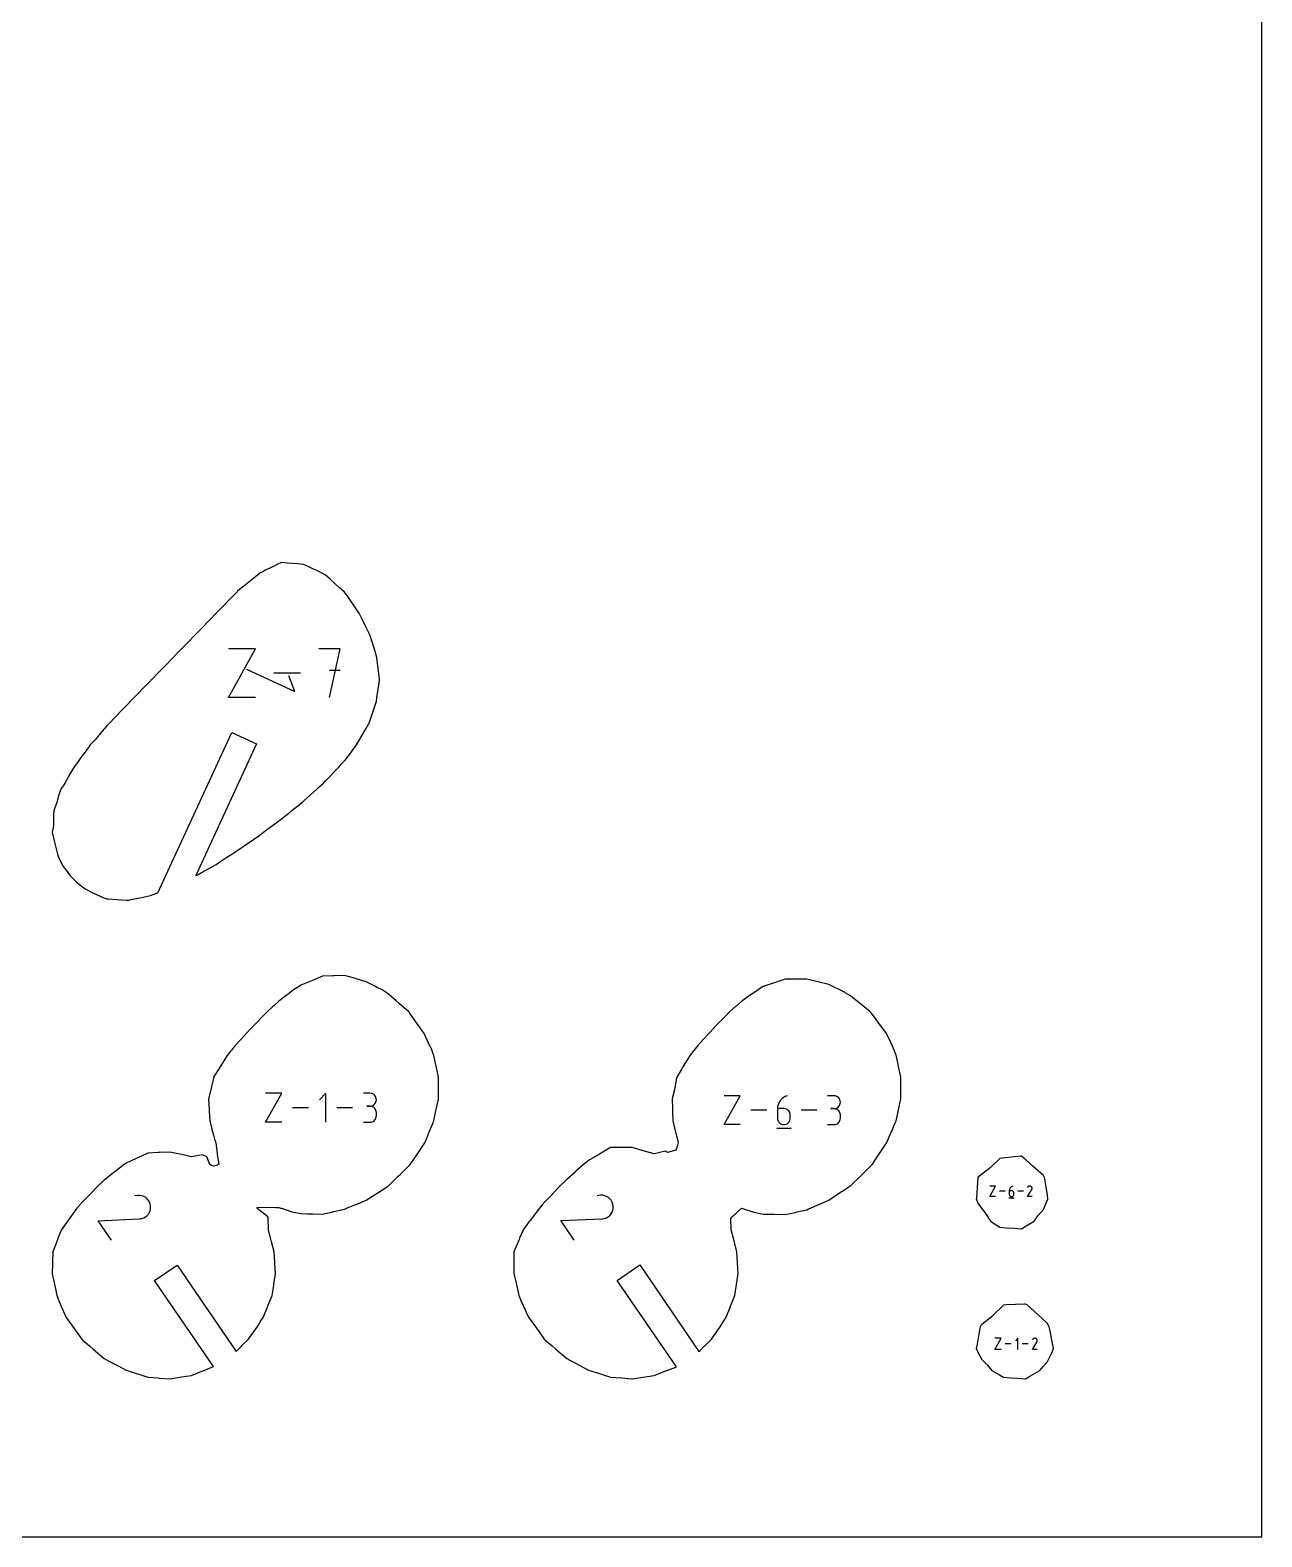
# Model space of a CAD drawing. Extents: x 0 to 560, y 0 to 480.
# Drawn here: x 508.1 to 560, y 0 to 63.5 of the extents above; entities that cross this region are included whole.
import ezdxf

# ---------------------------------------------------------------- set-up
doc = ezdxf.new("R2010")
doc.units = 0

msp = doc.modelspace()

# ---------------------------------------------------------------- linework, layer by layer
at = {"layer": 'annotation', "color": 1}
for p, q in [((516.430529, 35.38988), (517.569039, 37.440329)), ((517.569039, 37.440329), (516.430529, 37.440329)), ((521.139773, 37.440329), (520.227963, 37.440329)), ((520.683932, 35.38988), (521.139773, 37.440329)), ((517.184481, 36.580338), (519.219377, 35.643961)), ((519.459301, 36.415105), (518.33815, 36.415105)), ((519.219377, 35.643961), (518.975034, 36.304571)), ((521.139773, 36.527233), (520.683932, 36.527233)), ((517.569039, 35.38988), (516.430529, 35.38988)), ((517.989374, 17.481632), (518.66932, 18.706211)), ((518.66932, 18.706211), (517.989374, 18.706211)), ((520.52961, 18.706211), (520.257371, 18.433894)), ((520.52961, 17.481632), (520.52961, 18.706211)), ((522.389516, 18.70479), (522.117584, 18.70479)), ((522.438424, 18.7004), (522.389516, 18.70479)), ((522.484444, 18.687749), (522.438424, 18.7004)), ((522.526812, 18.667615), (522.484444, 18.687749)), ((522.564762, 18.640777), (522.526812, 18.667615)), ((522.597528, 18.608011), (522.564762, 18.640777)), ((522.624345, 18.570097), (522.597528, 18.608011)), ((522.644448, 18.527812), (522.624345, 18.570097)), ((522.657071, 18.481934), (522.644448, 18.527812)), ((522.661448, 18.433242), (522.657071, 18.481934)), ((522.657071, 18.384321), (522.661448, 18.433242)), ((522.661448, 18.433242), (522.661448, 18.433242)), ((537.327236, 17.384228), (538.001057, 18.597776)), ((538.001057, 18.597776), (537.327236, 18.597776)), ((539.711823, 18.425573), (539.664422, 18.36227)), ((539.767765, 18.481752), (539.711823, 18.425573)), ((539.83152, 18.529831), (539.767765, 18.481752)), ((539.902361, 18.568831), (539.83152, 18.529831)), ((539.979561, 18.597776), (539.902361, 18.568831)), ((539.979561, 18.597776), (539.979561, 18.597776)), ((541.956924, 18.596368), (541.687441, 18.596368)), ((542.005391, 18.592018), (541.956924, 18.596368)), ((542.050997, 18.579481), (542.005391, 18.592018)), ((542.092983, 18.559529), (542.050997, 18.579481)), ((542.130591, 18.532932), (542.092983, 18.559529)), ((542.163062, 18.500461), (542.130591, 18.532932)), ((542.189637, 18.462888), (542.163062, 18.500461)), ((542.209559, 18.420984), (542.189637, 18.462888)), ((519.798231, 18.093922), (519.128652, 18.093922)), ((521.658482, 18.093922), (520.988904, 18.093922)), ((522.389516, 18.160925), (522.253358, 18.160925)), ((522.253358, 18.160925), (522.389516, 18.160925)), ((522.389516, 18.160925), (522.438424, 18.165316)), ((522.438424, 18.156536), (522.389516, 18.160925)), ((522.389516, 18.160925), (522.389516, 18.160925)), ((522.438424, 18.165316), (522.484444, 18.177975)), ((522.484444, 18.143885), (522.438424, 18.156536)), ((522.484444, 18.177975), (522.526812, 18.198129)), ((522.526812, 18.123751), (522.484444, 18.143885)), ((522.526812, 18.198129), (522.564762, 18.225006)), ((522.564762, 18.096912), (522.526812, 18.123751)), ((522.564762, 18.225006), (522.597528, 18.257836)), ((522.597528, 18.064147), (522.564762, 18.096912)), ((522.597528, 18.257836), (522.624345, 18.295846)), ((522.624345, 18.026232), (522.597528, 18.064147)), ((522.624345, 18.295846), (522.644448, 18.338265)), ((522.644448, 17.983947), (522.624345, 18.026232)), ((522.644448, 18.338265), (522.657071, 18.384321)), ((522.657071, 17.938069), (522.644448, 17.983947)), ((522.661448, 17.889377), (522.657071, 17.938069)), ((522.661448, 17.753219), (522.661448, 17.889377)), ((522.661448, 17.889377), (522.661448, 17.889377)), ((539.1198, 17.991002), (538.456252, 17.991002)), ((539.580733, 18.139391), (539.574766, 18.057365)), ((539.574766, 18.057365), (539.574766, 17.654015)), ((539.844249, 18.057365), (539.574766, 18.057365)), ((539.59815, 18.218202), (539.580733, 18.139391)), ((539.626288, 18.292821), (539.59815, 18.218202)), ((539.664422, 18.36227), (539.626288, 18.292821)), ((539.892716, 18.053039), (539.844249, 18.057365)), ((539.938322, 18.040565), (539.892716, 18.053039)), ((539.980308, 18.020694), (539.938322, 18.040565)), ((540.017916, 17.994178), (539.980308, 18.020694)), ((540.050387, 17.96177), (540.017916, 17.994178)), ((540.076963, 17.924223), (540.050387, 17.96177)), ((540.096884, 17.882287), (540.076963, 17.924223)), ((540.109394, 17.836716), (540.096884, 17.882287)), ((540.113732, 17.788262), (540.109394, 17.836716)), ((541.232474, 17.991002), (540.568927, 17.991002)), ((541.956924, 18.057403), (541.821992, 18.057403)), ((541.821992, 18.057403), (541.956924, 18.057403)), ((541.956924, 18.057403), (542.005391, 18.061754)), ((542.005391, 18.053052), (541.956924, 18.057403)), ((541.956924, 18.057403), (541.956924, 18.057403)), ((542.005391, 18.061754), (542.050997, 18.074298)), ((542.050997, 18.040515), (542.005391, 18.053052)), ((542.050997, 18.074298), (542.092983, 18.094271)), ((542.092983, 18.020563), (542.050997, 18.040515)), ((542.092983, 18.094271), (542.130591, 18.120906)), ((542.130591, 17.993966), (542.092983, 18.020563)), ((542.130591, 18.120906), (542.163062, 18.15344)), ((542.163062, 17.961495), (542.130591, 17.993966)), ((542.163062, 18.15344), (542.189637, 18.191108)), ((542.189637, 17.923922), (542.163062, 17.961495)), ((542.189637, 18.191108), (542.209559, 18.233145)), ((542.209559, 17.882018), (542.189637, 17.923922)), ((542.222068, 18.37552), (542.209559, 18.420984)), ((542.209559, 18.233145), (542.222068, 18.278786)), ((542.222068, 17.836554), (542.209559, 17.882018)), ((542.226407, 18.327266), (542.222068, 18.37552)), ((542.222068, 18.278786), (542.226407, 18.327266)), ((542.226407, 17.7883), (542.222068, 17.836554)), ((542.226407, 18.327266), (542.226407, 18.327266)), ((518.66932, 17.481632), (517.989374, 17.481632)), ((522.117584, 17.481671), (522.389516, 17.481671)), ((522.389516, 17.481671), (522.438424, 17.486058)), ((522.389516, 17.481671), (522.389516, 17.481671)), ((522.438424, 17.486058), (522.484444, 17.498703)), ((522.484444, 17.498703), (522.526812, 17.518828)), ((522.526812, 17.518828), (522.564762, 17.545659)), ((522.564762, 17.545659), (522.597528, 17.578418)), ((522.597528, 17.578418), (522.624345, 17.61633)), ((522.624345, 17.61633), (522.644448, 17.658618)), ((522.644448, 17.658618), (522.657071, 17.704507)), ((522.657071, 17.704507), (522.661448, 17.753219)), ((538.001057, 17.384228), (537.327236, 17.384228)), ((539.541014, 17.232534), (540.147788, 17.232534)), ((539.574766, 17.654015), (539.574766, 17.654015)), ((539.574766, 17.654015), (539.579117, 17.605538)), ((539.579117, 17.605538), (539.591658, 17.559904)), ((539.591658, 17.559904), (539.61162, 17.517877)), ((539.61162, 17.517877), (539.638236, 17.480221)), ((539.638236, 17.480221), (539.670739, 17.4477)), ((539.670739, 17.4477), (539.708359, 17.421076)), ((539.708359, 17.421076), (539.750329, 17.401114)), ((539.750329, 17.401114), (539.795882, 17.388577)), ((539.795882, 17.388577), (539.844249, 17.384228)), ((539.844249, 17.384228), (539.892716, 17.388577)), ((539.844249, 17.384228), (539.844249, 17.384228)), ((539.892716, 17.388577), (539.938322, 17.401114)), ((539.938322, 17.401114), (539.980308, 17.421076)), ((539.980308, 17.421076), (540.017916, 17.4477)), ((540.017916, 17.4477), (540.050387, 17.480221)), ((540.050387, 17.480221), (540.076963, 17.517877)), ((540.076963, 17.517877), (540.096884, 17.559904)), ((540.096884, 17.559904), (540.109394, 17.605538)), ((540.109394, 17.605538), (540.113732, 17.654015)), ((540.113732, 17.654015), (540.113732, 17.788262)), ((540.113732, 17.788262), (540.113732, 17.788262)), ((541.687441, 17.384266), (541.956924, 17.384266)), ((541.956924, 17.384266), (542.005391, 17.388614)), ((541.956924, 17.384266), (541.956924, 17.384266)), ((542.005391, 17.388614), (542.050997, 17.401145)), ((542.050997, 17.401145), (542.092983, 17.421089)), ((542.092983, 17.421089), (542.130591, 17.447678)), ((542.130591, 17.447678), (542.163062, 17.480142)), ((542.163062, 17.480142), (542.189637, 17.517712)), ((542.189637, 17.517712), (542.209559, 17.55962)), ((542.209559, 17.55962), (542.222068, 17.605095)), ((542.222068, 17.605095), (542.226407, 17.653368)), ((542.226407, 17.653368), (542.226407, 17.7883)), ((542.226407, 17.7883), (542.226407, 17.7883)), ((548.529971, 14.348899), (548.774809, 14.78985)), ((548.774809, 14.78985), (548.529971, 14.78985)), ((549.348795, 14.623293), (549.346627, 14.593488)), ((549.355124, 14.651929), (549.348795, 14.623293)), ((549.365348, 14.679043), (549.355124, 14.651929)), ((549.379204, 14.704278), (549.365348, 14.679043)), ((549.396428, 14.727279), (549.379204, 14.704278)), ((549.416755, 14.747692), (549.396428, 14.727279)), ((549.439921, 14.765162), (549.416755, 14.747692)), ((549.465661, 14.779333), (549.439921, 14.765162)), ((549.493712, 14.78985), (549.465661, 14.779333)), ((549.493712, 14.78985), (549.493712, 14.78985)), ((550.114316, 14.348895), (550.295276, 14.640218)), ((550.127451, 14.740818), (550.114592, 14.716152)), ((550.137655, 14.755288), (550.127451, 14.740818)), ((550.149898, 14.767367), (550.137655, 14.755288)), ((550.163807, 14.776959), (550.149898, 14.767367)), ((550.17901, 14.783966), (550.163807, 14.776959)), ((550.195135, 14.788292), (550.17901, 14.783966)), ((550.211808, 14.78984), (550.195135, 14.788292)), ((550.228659, 14.788513), (550.211808, 14.78984)), ((550.245314, 14.784216), (550.228659, 14.788513)), ((550.261401, 14.77685), (550.245314, 14.784216)), ((550.275789, 14.766633), (550.261401, 14.77685)), ((550.261401, 14.77685), (550.261401, 14.77685)), ((550.287819, 14.754373), (550.275789, 14.766633)), ((550.297384, 14.740445), (550.287819, 14.754373)), ((550.295276, 14.640218), (550.295492, 14.640485)), ((550.295276, 14.640218), (550.295276, 14.640218)), ((550.295492, 14.640485), (550.295699, 14.640755)), ((550.295699, 14.640755), (550.295899, 14.64103)), ((550.295899, 14.64103), (550.296093, 14.641311)), ((550.296093, 14.641311), (550.296282, 14.641602)), ((550.296282, 14.641602), (550.296468, 14.641903)), ((550.296468, 14.641903), (550.296651, 14.642219)), ((550.296651, 14.642219), (550.296834, 14.64255)), ((550.296834, 14.64255), (550.297018, 14.6429)), ((550.297018, 14.6429), (550.30449, 14.658942)), ((550.297018, 14.6429), (550.297018, 14.6429)), ((550.304377, 14.725225), (550.297384, 14.740445)), ((550.308691, 14.709089), (550.304377, 14.725225)), ((550.30449, 14.658942), (550.308855, 14.675572)), ((550.310219, 14.692413), (550.308691, 14.709089)), ((550.308855, 14.675572), (550.310219, 14.692413)), ((512.60534, 14.399639), (512.465044, 14.382769)), ((512.695277, 14.398379), (512.60534, 14.399639)), ((512.78104, 14.381714), (512.695277, 14.398379)), ((512.861156, 14.350927), (512.78104, 14.381714)), ((512.93415, 14.3073), (512.861156, 14.350927)), ((512.99855, 14.252118), (512.93415, 14.3073)), ((513.05288, 14.186664), (512.99855, 14.252118)), ((513.095668, 14.11222), (513.05288, 14.186664)), ((513.12544, 14.030071), (513.095668, 14.11222)), ((513.140721, 13.941499), (513.12544, 14.030071)), ((532.113252, 14.402958), (531.972956, 14.386088)), ((532.203189, 14.401699), (532.113252, 14.402958)), ((532.288952, 14.385034), (532.203189, 14.401699)), ((532.369068, 14.354246), (532.288952, 14.385034)), ((532.442062, 14.31062), (532.369068, 14.354246)), ((532.506462, 14.255438), (532.442062, 14.31062)), ((532.560792, 14.189983), (532.506462, 14.255438)), ((532.60358, 14.115539), (532.560792, 14.189983)), ((532.633351, 14.03339), (532.60358, 14.115539)), ((532.648632, 13.944818), (532.633351, 14.03339)), ((548.774809, 14.348899), (548.529971, 14.348899)), ((549.181312, 14.569375), (548.940207, 14.569375)), ((549.334363, 14.29378), (549.554839, 14.29378)), ((549.346627, 14.593488), (549.346627, 14.446928)), ((549.444546, 14.593488), (549.346627, 14.593488)), ((549.346627, 14.446928), (549.346627, 14.446928)), ((549.346627, 14.446928), (549.348208, 14.429313)), ((549.348208, 14.429313), (549.352765, 14.412732)), ((549.352765, 14.412732), (549.360018, 14.397461)), ((549.360018, 14.397461), (549.369689, 14.383779)), ((549.369689, 14.383779), (549.381499, 14.371962)), ((549.381499, 14.371962), (549.395169, 14.362288)), ((549.395169, 14.362288), (549.410419, 14.355035)), ((549.410419, 14.355035), (549.426971, 14.350479)), ((549.426971, 14.350479), (549.444546, 14.348899)), ((549.462157, 14.591916), (549.444546, 14.593488)), ((549.444546, 14.348899), (549.462157, 14.350479)), ((549.444546, 14.348899), (549.444546, 14.348899)), ((549.478728, 14.587384), (549.462157, 14.591916)), ((549.462157, 14.350479), (549.478728, 14.355035)), ((549.493984, 14.580163), (549.478728, 14.587384)), ((549.478728, 14.355035), (549.493984, 14.362288)), ((549.507649, 14.570529), (549.493984, 14.580163)), ((549.493984, 14.362288), (549.507649, 14.371962)), ((549.519447, 14.558753), (549.507649, 14.570529)), ((549.507649, 14.371962), (549.519447, 14.383779)), ((549.529104, 14.54511), (549.519447, 14.558753)), ((549.519447, 14.383779), (549.529104, 14.397461)), ((549.536343, 14.529872), (549.529104, 14.54511)), ((549.529104, 14.397461), (549.536343, 14.412732)), ((549.540888, 14.513314), (549.536343, 14.529872)), ((549.536343, 14.412732), (549.540888, 14.429313)), ((549.542464, 14.495708), (549.540888, 14.513314)), ((549.540888, 14.429313), (549.542464, 14.446928)), ((549.542464, 14.446928), (549.542464, 14.495708)), ((549.542464, 14.495708), (549.542464, 14.495708)), ((549.948967, 14.569375), (549.707863, 14.569375)), ((550.310153, 14.348895), (550.114316, 14.348895)), ((510.9247, 13.330182), (512.665148, 13.407465)), ((512.665148, 13.407465), (512.665148, 13.407465)), ((512.665148, 13.407465), (512.66689, 13.407326)), ((512.66689, 13.407326), (512.668617, 13.407231)), ((512.668617, 13.407231), (512.670342, 13.40718)), ((512.670342, 13.40718), (512.672077, 13.407175)), ((512.672077, 13.407175), (512.673837, 13.407216)), ((512.673837, 13.407216), (512.675635, 13.407304)), ((512.675635, 13.407304), (512.677484, 13.40744)), ((512.677484, 13.40744), (512.679398, 13.407624)), ((512.679398, 13.407624), (512.681391, 13.407858)), ((512.681391, 13.407858), (512.77008, 13.422566)), ((512.681391, 13.407858), (512.681391, 13.407858)), ((512.77008, 13.422566), (512.852315, 13.451982)), ((512.852315, 13.451982), (512.926829, 13.49458)), ((512.926829, 13.49458), (512.992351, 13.548833)), ((512.992351, 13.548833), (513.047616, 13.613215)), ((513.047616, 13.613215), (513.091353, 13.6862)), ((513.091353, 13.6862), (513.122295, 13.766259)), ((513.122295, 13.766259), (513.139174, 13.851868)), ((513.139174, 13.851868), (513.140721, 13.941499)), ((513.140721, 13.941499), (513.140721, 13.941499)), ((530.432611, 13.333501), (532.173059, 13.410784)), ((532.173059, 13.410784), (532.173059, 13.410784)), ((532.173059, 13.410784), (532.174802, 13.410645)), ((532.174802, 13.410645), (532.176529, 13.41055)), ((532.176529, 13.41055), (532.178254, 13.4105)), ((532.178254, 13.4105), (532.179989, 13.410495)), ((532.179989, 13.410495), (532.181749, 13.410536)), ((532.181749, 13.410536), (532.183547, 13.410624)), ((532.183547, 13.410624), (532.185396, 13.410759)), ((532.185396, 13.410759), (532.18731, 13.410944)), ((532.18731, 13.410944), (532.189302, 13.411177)), ((532.189302, 13.411177), (532.277992, 13.425885)), ((532.189302, 13.411177), (532.189302, 13.411177)), ((532.277992, 13.425885), (532.360227, 13.455301)), ((532.360227, 13.455301), (532.43474, 13.4979)), ((532.43474, 13.4979), (532.500263, 13.552153)), ((532.500263, 13.552153), (532.555527, 13.616535)), ((532.555527, 13.616535), (532.599265, 13.689519)), ((532.599265, 13.689519), (532.630207, 13.769579)), ((532.630207, 13.769579), (532.647086, 13.855187)), ((532.647086, 13.855187), (532.648632, 13.944818)), ((532.648632, 13.944818), (532.648632, 13.944818)), ((511.486602, 12.509227), (510.9247, 13.330182)), ((530.994514, 12.512546), (530.432611, 13.333501)), ((548.740175, 7.905158), (549.000674, 8.374315)), ((549.000674, 8.374315), (548.740175, 8.374315)), ((549.713382, 8.374315), (549.609083, 8.269986)), ((549.713382, 7.905158), (549.713382, 8.374315)), ((550.335772, 8.322147), (550.322091, 8.295902)), ((550.346629, 8.337542), (550.335772, 8.322147)), ((550.359655, 8.350393), (550.346629, 8.337542)), ((550.374454, 8.360598), (550.359655, 8.350393)), ((550.390629, 8.368054), (550.374454, 8.360598)), ((550.407785, 8.372656), (550.390629, 8.368054)), ((550.425525, 8.374303), (550.407785, 8.372656)), ((550.443454, 8.372892), (550.425525, 8.374303)), ((550.461174, 8.36832), (550.443454, 8.372892)), ((550.47829, 8.360483), (550.461174, 8.36832)), ((550.493599, 8.349612), (550.47829, 8.360483)), ((550.47829, 8.360483), (550.47829, 8.360483)), ((550.506398, 8.336568), (550.493599, 8.349612)), ((550.516575, 8.321749), (550.506398, 8.336568)), ((550.524016, 8.305555), (550.516575, 8.321749)), ((550.528606, 8.288387), (550.524016, 8.305555)), ((550.530231, 8.270645), (550.528606, 8.288387)), ((550.528779, 8.252727), (550.530231, 8.270645)), ((549.000674, 7.905158), (548.740175, 7.905158)), ((549.433178, 8.139737), (549.176652, 8.139737)), ((550.145872, 8.139737), (549.889345, 8.139737)), ((550.321797, 7.905155), (550.514332, 8.215111)), ((550.53016, 7.905155), (550.321797, 7.905155)), ((550.514332, 8.215111), (550.514562, 8.215396)), ((550.514332, 8.215111), (550.514332, 8.215111)), ((550.514562, 8.215396), (550.514783, 8.215683)), ((550.514783, 8.215683), (550.514995, 8.215975)), ((550.514995, 8.215975), (550.515201, 8.216274)), ((550.515201, 8.216274), (550.515403, 8.216583)), ((550.515403, 8.216583), (550.5156, 8.216904)), ((550.5156, 8.216904), (550.515795, 8.21724)), ((550.515795, 8.21724), (550.51599, 8.217593)), ((550.51599, 8.217593), (550.516185, 8.217965)), ((550.516185, 8.217965), (550.524135, 8.235033)), ((550.516185, 8.217965), (550.516185, 8.217965)), ((550.524135, 8.235033), (550.528779, 8.252727))]:
    msp.add_line(p, q, dxfattribs=at)
at = {"layer": 'boundary', "color": 5}
for p, q in [((517.810262, 40.667948), (517.743201, 40.63241)), ((517.910512, 40.723592), (517.810262, 40.667948)), ((517.977573, 40.75913), (517.910512, 40.723592)), ((518.162709, 40.846191), (517.977573, 40.75913)), ((518.478773, 40.99958), (518.162709, 40.846191)), ((518.663911, 41.086641), (518.478773, 40.99958)), ((518.916109, 41.06221), (518.663911, 41.086641)), ((519.332422, 41.028448), (518.916109, 41.06221)), ((519.584619, 41.004017), (519.332422, 41.028448)), ((519.722329, 40.941387), (519.584619, 41.004017)), ((519.983848, 40.82176), (519.722329, 40.941387)), ((520.121556, 40.75913), (519.983848, 40.82176)), ((520.236047, 40.701178), (520.121556, 40.75913)), ((520.390842, 40.621864), (520.236047, 40.701178)), ((517.074687, 40.089573), (516.822487, 39.885985)), ((517.491002, 40.428821), (517.074687, 40.089573)), ((517.743201, 40.63241), (517.491002, 40.428821)), ((520.505332, 40.563913), (520.390842, 40.621864)), ((520.72288, 40.369666), (520.505332, 40.563913)), ((521.096028, 40.032666), (520.72288, 40.369666)), ((521.313577, 39.838419), (521.096028, 40.032666)), ((516.532654, 39.593427), (516.139674, 39.189007)), ((516.770553, 39.838419), (516.532654, 39.593427)), ((516.784853, 39.851492), (516.770553, 39.838419)), ((516.808187, 39.872912), (516.784853, 39.851492)), ((516.822487, 39.885985), (516.808187, 39.872912)), ((521.348228, 39.793215), (521.313577, 39.838419)), ((521.391394, 39.734902), (521.348228, 39.793215)), ((521.426043, 39.689697), (521.391394, 39.734902)), ((521.566738, 39.482703), (521.426043, 39.689697)), ((521.804188, 39.124703), (521.566738, 39.482703)), ((515.876219, 38.917708), (515.631129, 38.66551)), ((515.883218, 38.924915), (515.876219, 38.917708)), ((515.894776, 38.936808), (515.883218, 38.924915)), ((515.901777, 38.944015), (515.894776, 38.936808)), ((516.139674, 39.189007), (515.901777, 38.944015)), ((521.944885, 38.917708), (521.804188, 39.124703)), ((522.056388, 38.700094), (521.944885, 38.917708)), ((515.226472, 38.249197), (514.981384, 37.996998)), ((515.631129, 38.66551), (515.226472, 38.249197)), ((522.235251, 38.337113), (522.056388, 38.700094)), ((522.34675, 38.1195), (522.235251, 38.337113)), ((522.363181, 38.084915), (522.34675, 38.1195)), ((514.73612, 37.744587), (514.331742, 37.328374)), ((514.981384, 37.996998), (514.73612, 37.744587)), ((522.387697, 38.031583), (522.363181, 38.084915)), ((522.404127, 37.996998), (522.387697, 38.031583)), ((522.481268, 37.7448), (522.404127, 37.996998)), ((522.608898, 37.328486), (522.481268, 37.7448)), ((514.060356, 37.049067), (513.822607, 36.804333)), ((514.067606, 37.056532), (514.060356, 37.049067)), ((514.079543, 37.068823), (514.067606, 37.056532)), ((514.086794, 37.076288), (514.079543, 37.068823)), ((514.331742, 37.328374), (514.086794, 37.076288)), ((522.686041, 37.076288), (522.608898, 37.328486)), ((522.714653, 36.824089), (522.686041, 37.076288)), ((513.430002, 36.400311), (513.192255, 36.155577)), ((513.822607, 36.804333), (513.430002, 36.400311)), ((522.762362, 36.407775), (522.714653, 36.824089)), ((522.790972, 36.155577), (522.762362, 36.407775)), ((512.909169, 35.864128), (512.528393, 35.472194)), ((513.139645, 36.101456), (512.909169, 35.864128)), ((513.154096, 36.116327), (513.139645, 36.101456)), ((513.177805, 36.140707), (513.154096, 36.116327)), ((513.192255, 36.155577), (513.177805, 36.140707)), ((522.700674, 35.487065), (522.75758, 35.903378)), ((522.75758, 35.903378), (522.790972, 36.155577)), ((512.218937, 35.153489), (511.997584, 34.923672)), ((512.240656, 35.175871), (512.218937, 35.153489)), ((512.276193, 35.212485), (512.240656, 35.175871)), ((512.297916, 35.234867), (512.276193, 35.212485)), ((512.528393, 35.472194), (512.297916, 35.234867)), ((522.442314, 34.566354), (522.582184, 34.982668)), ((522.582184, 34.982668), (522.667279, 35.234867)), ((522.667279, 35.234867), (522.700674, 35.487065)), ((511.413404, 34.314155), (511.382557, 34.281828)), ((511.634757, 34.543973), (511.413404, 34.314155)), ((511.997584, 34.923672), (511.634757, 34.543973)), ((522.350446, 34.301166), (522.353525, 34.307031)), ((522.353525, 34.307031), (522.357219, 34.314155)), ((522.357219, 34.314155), (522.442314, 34.566354)), ((511.098792, 33.972681), (510.79665, 33.613316)), ((511.298224, 34.192552), (511.098792, 33.972681)), ((511.329069, 34.22488), (511.298224, 34.192552)), ((511.382557, 34.281828), (511.329069, 34.22488)), ((513.451559, 27.159573), (516.561831, 33.918688)), ((516.561831, 33.918688), (517.602898, 33.439631)), ((521.968502, 33.638519), (522.206336, 34.048968)), ((522.206336, 34.048968), (522.34675, 34.294041)), ((522.34675, 34.294041), (522.350446, 34.301166)), ((510.377516, 33.093255), (510.23127, 32.90932)), ((510.430279, 33.161519), (510.377516, 33.093255)), ((510.54445, 33.325182), (510.430279, 33.161519)), ((510.597218, 33.393446), (510.54445, 33.325182)), ((510.79665, 33.613316), (510.597218, 33.393446)), ((517.602898, 33.439631), (515.04622, 27.883565)), ((521.537824, 33.007699), (521.716302, 33.242825)), ((521.716302, 33.242825), (521.828088, 33.393446)), ((521.828088, 33.393446), (521.968502, 33.638519)), ((509.914317, 32.472735), (509.752301, 32.192777)), ((510.060563, 32.65667), (509.914317, 32.472735)), ((510.23127, 32.90932), (510.060563, 32.65667)), ((520.929702, 32.296608), (521.095868, 32.472735)), ((521.095868, 32.472735), (521.181901, 32.574313)), ((521.181901, 32.574313), (521.340011, 32.755501)), ((521.340011, 32.755501), (521.426043, 32.857078)), ((521.426043, 32.857078), (521.537824, 33.007699)), ((509.546893, 31.822348), (509.456806, 31.673515)), ((509.580029, 31.87349), (509.546893, 31.822348)), ((509.752301, 32.192777), (509.580029, 31.87349)), ((520.254965, 31.628095), (520.424333, 31.78112)), ((520.424333, 31.78112), (520.505332, 31.857191)), ((520.505332, 31.857191), (520.671499, 32.033318)), ((520.671499, 32.033318), (520.929702, 32.296608)), ((509.254468, 31.224898), (509.182946, 30.968483)), ((509.286658, 31.329809), (509.254468, 31.224898)), ((509.371658, 31.552024), (509.286658, 31.329809)), ((509.414232, 31.61277), (509.371658, 31.552024)), ((509.456806, 31.673515), (509.414232, 31.61277)), ((519.584619, 31.024777), (519.75582, 31.181478)), ((519.75582, 31.181478), (520.002766, 31.395323)), ((520.002766, 31.395323), (520.173967, 31.552024)), ((520.173967, 31.552024), (520.254965, 31.628095)), ((509.058191, 30.631313), (509.039099, 30.442131)), ((509.182946, 30.968483), (509.058191, 30.631313)), ((518.801427, 30.389277), (518.963918, 30.515952)), ((518.963918, 30.515952), (519.101437, 30.631313)), ((519.101437, 30.631313), (519.216118, 30.726811)), ((519.216118, 30.726811), (519.469939, 30.929279)), ((519.469939, 30.929279), (519.584619, 31.024777)), ((509.044267, 29.980409), (508.99522, 29.710603)), ((509.039099, 30.442131), (509.044267, 29.980409)), ((518.076942, 29.84744), (518.481792, 30.137078)), ((518.481792, 30.137078), (518.663911, 30.273916)), ((518.663911, 30.273916), (518.801427, 30.389277)), ((508.99522, 29.710603), (509.086074, 29.29331)), ((509.086074, 29.29331), (509.120104, 29.174581)), ((517.039226, 29.111057), (517.478885, 29.401096)), ((517.478885, 29.401096), (517.743201, 29.589523)), ((517.743201, 29.589523), (517.81328, 29.645964)), ((517.81328, 29.645964), (517.824743, 29.654163)), ((517.824743, 29.654163), (517.894825, 29.710603)), ((517.894825, 29.710603), (518.076942, 29.84744)), ((509.120104, 29.174581), (509.135914, 29.117269)), ((509.135914, 29.117269), (509.207819, 28.789892)), ((509.207819, 28.789892), (509.269223, 28.614982)), ((509.269223, 28.614982), (509.456806, 28.271169)), ((516.141251, 28.518067), (516.356263, 28.653421)), ((516.356263, 28.653421), (516.559444, 28.789892)), ((516.559444, 28.789892), (516.690967, 28.87242)), ((516.690967, 28.87242), (516.822487, 28.954945)), ((516.822487, 28.954945), (517.039226, 29.111057)), ((509.456806, 28.271169), (509.573319, 28.111367)), ((509.573319, 28.111367), (509.755489, 27.869183)), ((515.1468, 27.922251), (515.310499, 28.024932)), ((515.310499, 28.024932), (515.657573, 28.214891)), ((515.657573, 28.214891), (515.901777, 28.352684)), ((515.901777, 28.352684), (516.141251, 28.518067)), ((509.755489, 27.869183), (510.050274, 27.575853)), ((510.050274, 27.575853), (510.082035, 27.54767)), ((510.082035, 27.54767), (510.377516, 27.317329)), ((515.04622, 27.883565), (515.138947, 27.917621)), ((515.138947, 27.917621), (515.1468, 27.922251)), ((510.377516, 27.317329), (510.70945, 27.153011)), ((510.70945, 27.153011), (511.166008, 26.948471)), ((511.166008, 26.948471), (511.258696, 26.913781)), ((511.258696, 26.913781), (511.298224, 26.903088)), ((511.298224, 26.903088), (511.346582, 26.902936)), ((511.346582, 26.902936), (512.11312, 26.848832)), ((512.11312, 26.848832), (512.218938, 26.849056)), ((512.218938, 26.849056), (512.316987, 26.874382)), ((512.316987, 26.874382), (512.682727, 26.948471)), ((512.682727, 26.948471), (512.949429, 27.007336)), ((512.949429, 27.007336), (513.139645, 27.042218)), ((513.139645, 27.042218), (513.358369, 27.124511)), ((513.358369, 27.124511), (513.451559, 27.159573)), ((520.392102, 23.635497), (519.961665, 23.457919)), ((520.822538, 23.654224), (520.392102, 23.635497)), ((520.882375, 23.655105), (520.822538, 23.654224)), ((521.312812, 23.673832), (520.882375, 23.655105)), ((521.743249, 23.550515), (521.312812, 23.673832)), ((521.803086, 23.532401), (521.743249, 23.550515)), ((522.233523, 23.409086), (521.803086, 23.532401)), ((539.895057, 23.517201), (539.438492, 23.364374)), ((540.351621, 23.518983), (539.895057, 23.517201)), ((540.359202, 23.518869), (540.351621, 23.518983)), ((540.815767, 23.520653), (540.359202, 23.518869)), ((541.272332, 23.404714), (540.815767, 23.520653)), ((519.170513, 23.060809), (518.882075, 22.840499)), ((519.312512, 23.154967), (519.170513, 23.060809)), ((519.329392, 23.165481), (519.312512, 23.154967)), ((519.471391, 23.259644), (519.329392, 23.165481)), ((519.901828, 23.437224), (519.471391, 23.259644)), ((519.961665, 23.457919), (519.901828, 23.437224)), ((522.594688, 23.223838), (522.233523, 23.409086)), ((522.66891, 23.182859), (522.594688, 23.223838)), ((522.902758, 23.060809), (522.66891, 23.182859)), ((523.028496, 22.979933), (522.902758, 23.060809)), ((523.154233, 22.899057), (523.028496, 22.979933)), ((523.497331, 22.602554), (523.154233, 22.899057)), ((538.754049, 23.071371), (538.407033, 22.824697)), ((538.863597, 23.14011), (538.754049, 23.071371)), ((538.864799, 23.140808), (538.863597, 23.14011)), ((538.974346, 23.209543), (538.864799, 23.140808)), ((539.43091, 23.362371), (538.974346, 23.209543)), ((539.438492, 23.364374), (539.43091, 23.362371)), ((541.279913, 23.402612), (541.272332, 23.404714)), ((541.736478, 23.286677), (541.279913, 23.402612)), ((541.968743, 23.179265), (541.736478, 23.286677)), ((541.969719, 23.178779), (541.968743, 23.179265)), ((542.201986, 23.071371), (541.969719, 23.178779)), ((542.426284, 22.946192), (542.201986, 23.071371)), ((542.432889, 22.942456), (542.426284, 22.946192)), ((542.657188, 22.817282), (542.432889, 22.942456)), ((518.286152, 22.350228), (518.053847, 22.140096)), ((518.318376, 22.378816), (518.286152, 22.350228)), ((518.550681, 22.588944), (518.318376, 22.378816)), ((518.839118, 22.80925), (518.550681, 22.588944)), ((518.882075, 22.840499), (518.839118, 22.80925)), ((523.620989, 22.492062), (523.497331, 22.602554)), ((524.022547, 22.140096), (523.620989, 22.492062)), ((537.81015, 22.360551), (537.570535, 22.150658)), ((537.814021, 22.363841), (537.81015, 22.360551)), ((538.053635, 22.573732), (537.814021, 22.363841)), ((538.400653, 22.820406), (538.053635, 22.573732)), ((538.407033, 22.824697), (538.400653, 22.820406)), ((543.096268, 22.459059), (542.657188, 22.817282)), ((543.14408, 22.419127), (543.096268, 22.459059)), ((543.468453, 22.150658), (543.14408, 22.419127)), ((517.62997, 21.703804), (517.415689, 21.477308)), ((517.828102, 21.907747), (517.62997, 21.703804)), ((517.855715, 21.936155), (517.828102, 21.907747)), ((518.053847, 22.140096), (517.855715, 21.936155)), ((524.048746, 22.109384), (524.022547, 22.140096)), ((524.074944, 22.078671), (524.048746, 22.109384)), ((524.331146, 21.718409), (524.074944, 22.078671)), ((524.371204, 21.662194), (524.331146, 21.718409)), ((524.681777, 21.219385), (524.371204, 21.662194)), ((537.132925, 21.708796), (536.907321, 21.471325)), ((537.349875, 21.927889), (537.132925, 21.708796)), ((537.353585, 21.931566), (537.349875, 21.927889)), ((537.570535, 22.150658), (537.353585, 21.931566)), ((543.523176, 22.091545), (543.468453, 22.150658)), ((543.577899, 22.032432), (543.523176, 22.091545)), ((543.818361, 21.709055), (543.577899, 22.032432)), ((543.852224, 21.663723), (543.818361, 21.709055)), ((544.170752, 21.229947), (543.852224, 21.663723)), ((516.955058, 20.983529), (516.925415, 20.952279)), ((517.171214, 21.219385), (516.955058, 20.983529)), ((517.385495, 21.445879), (517.171214, 21.219385)), ((517.415689, 21.477308), (517.385495, 21.445879)), ((524.865535, 20.821765), (524.681777, 21.219385)), ((536.443175, 20.970805), (536.212214, 20.715658)), ((536.446946, 20.974805), (536.443175, 20.970805)), ((536.677907, 21.229947), (536.446946, 20.974805)), ((536.90351, 21.46742), (536.677907, 21.229947)), ((536.907321, 21.471325), (536.90351, 21.46742)), ((544.35424, 20.839703), (544.170752, 21.229947)), ((516.529931, 20.493256), (516.374211, 20.298678)), ((516.553539, 20.521842), (516.529931, 20.493256)), ((516.709259, 20.716423), (516.553539, 20.521842)), ((516.925415, 20.952279), (516.709259, 20.716423)), ((524.871988, 20.806002), (524.865535, 20.821765)), ((524.995655, 20.530704), (524.871988, 20.806002)), ((525.04015, 20.414689), (524.995655, 20.530704)), ((525.084646, 20.298678), (525.04015, 20.414689)), ((536.049893, 20.510656), (535.890507, 20.30924)), ((536.052829, 20.514237), (536.049893, 20.510656)), ((536.212214, 20.715658), (536.052829, 20.514237)), ((544.365658, 20.812795), (544.35424, 20.839703)), ((544.498609, 20.522014), (544.365658, 20.812795)), ((544.540695, 20.415626), (544.498609, 20.522014)), ((544.582781, 20.30924), (544.540695, 20.415626)), ((516.001446, 19.706911), (515.796462, 19.377964)), ((516.030949, 19.75444), (516.001446, 19.706911)), ((516.044725, 19.775248), (516.030949, 19.75444)), ((516.374211, 20.298678), (516.044725, 19.775248)), ((525.167025, 19.906822), (525.084646, 20.298678)), ((525.177852, 19.853064), (525.167025, 19.906822)), ((525.27784, 19.377964), (525.177852, 19.853064)), ((535.53694, 19.735595), (535.324121, 19.388526)), ((535.582893, 19.814427), (535.53694, 19.735595)), ((535.890507, 20.30924), (535.582893, 19.814427)), ((544.668233, 19.91682), (544.582781, 20.30924)), ((544.684087, 19.83457), (544.668233, 19.91682)), ((544.780485, 19.388526), (544.684087, 19.83457)), ((515.788549, 19.332624), (515.714535, 18.996271)), ((515.792505, 19.355294), (515.788549, 19.332624)), ((515.796462, 19.377964), (515.792505, 19.355294)), ((525.276271, 18.94753), (525.27784, 19.377964)), ((535.291504, 19.170722), (535.229384, 18.876534)), ((535.307813, 19.279625), (535.291504, 19.170722)), ((535.324121, 19.388526), (535.307813, 19.279625)), ((544.776665, 18.931965), (544.780485, 19.388526)), ((515.697018, 18.920623), (515.588512, 18.457254)), ((515.588512, 18.457254), (515.610725, 18.026817)), ((515.703167, 18.943376), (515.697018, 18.920623)), ((515.714535, 18.996271), (515.703167, 18.943376)), ((525.184248, 18.026817), (525.276328, 18.457254)), ((525.277897, 18.887693), (525.276271, 18.94753)), ((525.276328, 18.457254), (525.277897, 18.887693)), ((535.225921, 18.853585), (535.136655, 18.467816)), ((535.136655, 18.467816), (535.153045, 18.052593)), ((535.229384, 18.876534), (535.225921, 18.853585)), ((544.678498, 18.003577), (544.773022, 18.467816)), ((544.773022, 18.467816), (544.776843, 18.924383)), ((544.776843, 18.924383), (544.776665, 18.931965)), ((515.610725, 18.026817), (515.611334, 17.96698)), ((515.611334, 17.96698), (515.633547, 17.536546)), ((525.081616, 17.536546), (525.173696, 17.96698)), ((525.173696, 17.96698), (525.184248, 18.026817)), ((535.153045, 18.052593), (535.152938, 17.911791)), ((535.152938, 17.911791), (535.166819, 17.547108)), ((544.576994, 17.547108), (544.643967, 17.86171)), ((544.643967, 17.86171), (544.678498, 18.003577)), ((515.633547, 17.536546), (515.716412, 17.18479)), ((515.716412, 17.18479), (515.71685, 17.183323)), ((515.71685, 17.183323), (515.788549, 16.933962)), ((524.861756, 17.002765), (524.995654, 17.331759)), ((524.995654, 17.331759), (525.038289, 17.433201)), ((525.038289, 17.433201), (525.038982, 17.435098)), ((525.038982, 17.435098), (525.081616, 17.536546)), ((535.166819, 17.547108), (535.228417, 17.239878)), ((535.228417, 17.239878), (535.291504, 17.00342)), ((544.392032, 17.112705), (544.498609, 17.362608)), ((544.498609, 17.362608), (544.537801, 17.454857)), ((544.537801, 17.454857), (544.576994, 17.547108)), ((515.788549, 16.933962), (515.836371, 16.774896)), ((515.836371, 16.774896), (515.884193, 16.615833)), ((515.884193, 16.615833), (515.944972, 16.183666)), ((524.374392, 16.116586), (524.705704, 16.615833)), ((524.705704, 16.615833), (524.839603, 16.944824)), ((524.839603, 16.944824), (524.861756, 17.002765)), ((535.291504, 17.00342), (535.328418, 16.86205)), ((535.328418, 16.86205), (535.391042, 16.626395)), ((535.391042, 16.626395), (535.341273, 16.466519)), ((543.844601, 16.121475), (544.184728, 16.626395)), ((544.184728, 16.626395), (544.354442, 17.0294)), ((544.354442, 17.0294), (544.392032, 17.112705)), ((512.536144, 15.956681), (512.105707, 15.754222)), ((512.595981, 15.982773), (512.536144, 15.956681)), ((513.026417, 16.185232), (512.595981, 15.982773)), ((513.456854, 16.203024), (513.026417, 16.185232)), ((513.516691, 16.205375), (513.456854, 16.203024)), ((513.947128, 16.223171), (513.516691, 16.205375)), ((514.377565, 16.131896), (513.947128, 16.223171)), ((514.437402, 16.12178), (514.377565, 16.131896)), ((514.867838, 16.030503), (514.437402, 16.12178)), ((515.332972, 16.10445), (514.867838, 16.030503)), ((515.510219, 16.024251), (515.332972, 16.10445)), ((515.638259, 15.695122), (515.510219, 16.024251)), ((515.944972, 16.183666), (515.951241, 16.130398)), ((515.951241, 16.130398), (516.018708, 15.695122)), ((524.084869, 15.695122), (524.31069, 16.028521)), ((524.31069, 16.028521), (524.374392, 16.116586)), ((532.065226, 16.136249), (531.608662, 15.865802)), ((532.072808, 16.140607), (532.065226, 16.136249)), ((532.529372, 16.411058), (532.072808, 16.140607)), ((532.985937, 16.414455), (532.529372, 16.411058)), ((532.993518, 16.414252), (532.985937, 16.414455)), ((533.450083, 16.417649), (532.993518, 16.414252)), ((533.906647, 16.28404), (533.450083, 16.417649)), ((533.914228, 16.282037), (533.906647, 16.28404)), ((534.370793, 16.148427), (533.914228, 16.282037)), ((534.847749, 16.256204), (534.370793, 16.148427)), ((534.940552, 16.213577), (534.847749, 16.256204)), ((535.291504, 16.306643), (534.940552, 16.213577)), ((535.341273, 16.466519), (535.291504, 16.306643)), ((543.577899, 15.71733), (543.806499, 16.059469)), ((543.806499, 16.059469), (543.844601, 16.121475)), ((548.945704, 15.960622), (548.541333, 15.559381)), ((549.052954, 15.968468), (548.945704, 15.960622)), ((549.841205, 16.050503), (549.052954, 15.968468)), ((549.86642, 16.052457), (549.841205, 16.050503)), ((550.062561, 15.879576), (549.86642, 16.052457)), ((511.574133, 15.343632), (511.184996, 15.035281)), ((511.630167, 15.386772), (511.574133, 15.343632)), ((512.019304, 15.695122), (511.630167, 15.386772)), ((512.060604, 15.723422), (512.019304, 15.695122)), ((512.064406, 15.725924), (512.060604, 15.723422)), ((512.105707, 15.754222), (512.064406, 15.725924)), ((515.708285, 15.664322), (515.638259, 15.695122)), ((515.718523, 15.660141), (515.708285, 15.664322)), ((515.788549, 15.629339), (515.718523, 15.660141)), ((515.900354, 15.660141), (515.788549, 15.629339)), ((515.906903, 15.664322), (515.900354, 15.660141)), ((516.018708, 15.695122), (515.906903, 15.664322)), ((523.566383, 15.19754), (523.675092, 15.294054)), ((523.675092, 15.294054), (524.074944, 15.684277)), ((524.074944, 15.684277), (524.079906, 15.689699)), ((524.079906, 15.689699), (524.084869, 15.695122)), ((531.041359, 15.381221), (530.687951, 15.062097)), ((531.047407, 15.386554), (531.041359, 15.381221)), ((531.400814, 15.705684), (531.047407, 15.386554)), ((531.503971, 15.785167), (531.400814, 15.705684)), ((531.505504, 15.78632), (531.503971, 15.785167)), ((531.608662, 15.865802), (531.505504, 15.78632)), ((542.657188, 14.805772), (543.118654, 15.255066)), ((543.118654, 15.255066), (543.11894, 15.255323)), ((543.11894, 15.255323), (543.119213, 15.255596)), ((543.119213, 15.255596), (543.569963, 15.705684)), ((543.569963, 15.705684), (543.573931, 15.711508)), ((543.573931, 15.711508), (543.577899, 15.71733)), ((548.541333, 15.559381), (548.055916, 15.185925)), ((550.343447, 15.632037), (550.062561, 15.879576)), ((550.787131, 15.240098), (550.343447, 15.632037)), ((510.899939, 14.774415), (510.602808, 14.468551)), ((511.033245, 14.896499), (510.899939, 14.774415)), ((511.051692, 14.913196), (511.033245, 14.896499)), ((511.184996, 15.035281), (511.051692, 14.913196)), ((522.762542, 14.538402), (523.127288, 14.774415)), ((523.127288, 14.774415), (523.140761, 14.782856)), ((523.140761, 14.782856), (523.154233, 14.791298)), ((523.154233, 14.791298), (523.566383, 15.19754)), ((530.401346, 14.784977), (530.086908, 14.46127)), ((530.543472, 14.922411), (530.401346, 14.784977)), ((530.545824, 14.92466), (530.543472, 14.922411)), ((530.687951, 15.062097), (530.545824, 14.92466)), ((542.282588, 14.558123), (542.624521, 14.784977)), ((542.624521, 14.784977), (542.640855, 14.795375)), ((542.640855, 14.795375), (542.657188, 14.805772)), ((548.020054, 15.151285), (547.964022, 14.29132)), ((548.020514, 15.155009), (548.020054, 15.151285)), ((548.022985, 15.15843), (548.020514, 15.155009)), ((548.024999, 15.161422), (548.022985, 15.15843)), ((548.055916, 15.185925), (548.024999, 15.161422)), ((550.820219, 15.183469), (550.787131, 15.240098)), ((550.836417, 15.155009), (550.820219, 15.183469)), ((550.845772, 15.096368), (550.836417, 15.155009)), ((550.953629, 14.400796), (550.845772, 15.096368)), ((510.142549, 13.978279), (510.035661, 13.853701)), ((510.157398, 13.995538), (510.142549, 13.978279)), ((510.264286, 14.120112), (510.157398, 13.995538)), ((510.561418, 14.425972), (510.264286, 14.120112)), ((510.602808, 14.468551), (510.561418, 14.425972)), ((521.406203, 13.853701), (521.7551, 13.996462)), ((521.7551, 13.996462), (521.810062, 14.020972)), ((521.810062, 14.020972), (522.233523, 14.192722)), ((522.233523, 14.192722), (522.757741, 14.535615)), ((522.757741, 14.535615), (522.762542, 14.538402)), ((529.649946, 13.997124), (529.534557, 13.864263)), ((529.651851, 13.999328), (529.649946, 13.997124)), ((529.767241, 14.132186), (529.651851, 13.999328)), ((530.081678, 14.455893), (529.767241, 14.132186)), ((530.086908, 14.46127), (530.081678, 14.455893)), ((540.961397, 13.864263), (541.279585, 14.000818)), ((541.279585, 14.000818), (541.318619, 14.019717)), ((541.318619, 14.019717), (541.736478, 14.195408)), ((541.736478, 14.195408), (542.230999, 14.527658)), ((542.230999, 14.527658), (542.282588, 14.558123)), ((547.964022, 14.29132), (547.955485, 14.234297)), ((547.955485, 14.234297), (547.974327, 14.190626)), ((547.974327, 14.190626), (548.024999, 14.071755)), ((548.024999, 14.071755), (548.346519, 13.63511)), ((550.787131, 13.799848), (550.924729, 14.107431)), ((550.924729, 14.107431), (550.980475, 14.234297)), ((550.980475, 14.234297), (550.953629, 14.400796)), ((509.681134, 13.36343), (509.370106, 12.932991)), ((509.724633, 13.423267), (509.681134, 13.36343)), ((510.035661, 13.853701), (509.724633, 13.423267)), ((517.624945, 13.853701), (517.627457, 13.873992)), ((517.627457, 13.849088), (517.624945, 13.853701)), ((517.627457, 13.873992), (517.62997, 13.894282)), ((517.62997, 13.844473), (517.627457, 13.849088)), ((517.62997, 13.894282), (517.871029, 13.907839)), ((518.076422, 13.506827), (517.62997, 13.844473)), ((517.871029, 13.907839), (518.427861, 13.881285)), ((518.096971, 13.465653), (518.076422, 13.506827)), ((518.116311, 12.932991), (518.096971, 13.465653)), ((518.427861, 13.881285), (518.550681, 13.885691)), ((518.550681, 13.885691), (518.622928, 13.864416)), ((518.622928, 13.864416), (518.659333, 13.853701)), ((518.659333, 13.853701), (519.095397, 13.706253)), ((519.095397, 13.706253), (519.471391, 13.629077)), ((519.471391, 13.629077), (519.761035, 13.621968)), ((519.761035, 13.621968), (519.963789, 13.624285)), ((519.963789, 13.624285), (520.392102, 13.608911)), ((520.392102, 13.608911), (520.777104, 13.695718)), ((520.777104, 13.695718), (520.873677, 13.720631)), ((520.873677, 13.720631), (521.312812, 13.812584)), ((521.312812, 13.812584), (521.359507, 13.833142)), ((521.359507, 13.833142), (521.406203, 13.853701)), ((529.148341, 13.346233), (529.108764, 13.292386)), ((529.534557, 13.864263), (529.148341, 13.346233)), ((537.612523, 13.424238), (537.660503, 13.494876)), ((537.622629, 12.943553), (537.612523, 13.424238)), ((537.660503, 13.494876), (538.053635, 13.860369)), ((538.053635, 13.860369), (538.577716, 13.688681)), ((538.577716, 13.688681), (538.58573, 13.687814)), ((538.58573, 13.687814), (538.974346, 13.611695)), ((538.974346, 13.611695), (539.43091, 13.600709)), ((539.43091, 13.600709), (539.438492, 13.600778)), ((539.438492, 13.600778), (539.895057, 13.589795)), ((539.895057, 13.589795), (540.315968, 13.683886)), ((540.315968, 13.683886), (540.396273, 13.70451)), ((540.396273, 13.70451), (540.815767, 13.795698)), ((540.815767, 13.795698), (540.888582, 13.82998)), ((540.888582, 13.82998), (540.961397, 13.864263)), ((548.346519, 13.63511), (548.553902, 13.313586)), ((550.392894, 13.313586), (550.558189, 13.542528)), ((550.558189, 13.542528), (550.787131, 13.799848)), ((509.343575, 12.867984), (509.191946, 12.468292)), ((509.356096, 12.898729), (509.343575, 12.867984)), ((509.357586, 12.902247), (509.356096, 12.898729)), ((509.370106, 12.932991), (509.357586, 12.902247)), ((518.224742, 12.502554), (518.116311, 12.932991)), ((528.84653, 12.937406), (528.696835, 12.589823)), ((528.847904, 12.94048), (528.84653, 12.937406)), ((528.849278, 12.943553), (528.847904, 12.94048)), ((529.108764, 13.292386), (528.849278, 12.943553)), ((537.741353, 12.486988), (537.622629, 12.943553)), ((548.553902, 13.313586), (548.793475, 13.154574)), ((548.793475, 13.154574), (548.945704, 13.058757)), ((548.945704, 13.058757), (549.222644, 13.036648)), ((549.222644, 13.036648), (549.568203, 13.015371)), ((549.568203, 13.015371), (549.86642, 12.9906)), ((549.86642, 12.9906), (550.06492, 13.111767)), ((550.06492, 13.111767), (550.392894, 13.313586)), ((509.169973, 12.411974), (509.018345, 12.012283)), ((509.191946, 12.468292), (509.169973, 12.411974)), ((518.238555, 12.442717), (518.224742, 12.502554)), ((518.346986, 12.012283), (518.238555, 12.442717)), ((528.675494, 12.537631), (528.452897, 12.022845)), ((528.696835, 12.589823), (528.675494, 12.537631)), ((537.7432, 12.479407), (537.741353, 12.486988)), ((537.861923, 12.022845), (537.7432, 12.479407)), ((509.006071, 11.522006), (508.99522, 11.09157)), ((509.007494, 11.581844), (509.006071, 11.522006)), ((509.018345, 12.012283), (509.007494, 11.581844)), ((513.310442, 10.813034), (514.256138, 11.460316)), ((514.256138, 11.460316), (516.748312, 7.819183)), ((518.374113, 11.581844), (518.346986, 12.012283)), ((518.379039, 11.522006), (518.374113, 11.581844)), ((518.406166, 11.09157), (518.379039, 11.522006)), ((528.452897, 12.022845), (528.455679, 11.566278)), ((528.455679, 11.566278), (528.455634, 11.558696)), ((528.455634, 11.558696), (528.458415, 11.102132)), ((532.818353, 10.816354), (533.76405, 11.463636)), ((533.76405, 11.463636), (536.262329, 7.813583)), ((537.890314, 11.566278), (537.861923, 12.022845)), ((537.890946, 11.558696), (537.890314, 11.566278)), ((537.919337, 11.102132), (537.890946, 11.558696)), ((508.99522, 11.09157), (509.083811, 10.661133)), ((515.795659, 7.182065), (513.310442, 10.813034)), ((518.341167, 10.661133), (518.406166, 11.09157)), ((528.458415, 11.102132), (528.562799, 10.645567)), ((535.313386, 7.171044), (532.818353, 10.816354)), ((537.850533, 10.645567), (537.919337, 11.102132)), ((509.083811, 10.661133), (509.095918, 10.601296)), ((509.095918, 10.601296), (509.184508, 10.170859)), ((509.184508, 10.170859), (509.258397, 9.992198)), ((518.087439, 9.740423), (518.267926, 10.170859)), ((518.267926, 10.170859), (518.332926, 10.601296)), ((518.332926, 10.601296), (518.341167, 10.661133)), ((528.562799, 10.645567), (528.564406, 10.637986)), ((528.564406, 10.637986), (528.668791, 10.181421)), ((528.668791, 10.181421), (528.756939, 9.972504)), ((537.594917, 9.724857), (537.780667, 10.181421)), ((537.780667, 10.181421), (537.849472, 10.637986)), ((537.849472, 10.637986), (537.850533, 10.645567)), ((509.258397, 9.992198), (509.269686, 9.964754)), ((509.269686, 9.964754), (509.343575, 9.786092)), ((509.343575, 9.786092), (509.455591, 9.534315)), ((509.455591, 9.534315), (509.469901, 9.501921)), ((517.88277, 9.250149), (518.063257, 9.680585)), ((518.063257, 9.680585), (518.087439, 9.740423)), ((528.756939, 9.972504), (528.758382, 9.969019)), ((528.758382, 9.969019), (528.84653, 9.760096)), ((528.84653, 9.760096), (528.958657, 9.512452)), ((537.406281, 9.260711), (537.592031, 9.717275)), ((537.592031, 9.717275), (537.594917, 9.724857)), ((549.105958, 9.769877), (548.646641, 9.317976)), ((549.115112, 9.770212), (549.105958, 9.769877)), ((549.230797, 9.779366), (549.115112, 9.770212)), ((549.990752, 9.813042), (549.230797, 9.779366)), ((550.026675, 9.8156), (549.990752, 9.813042)), ((550.05609, 9.801556), (550.026675, 9.8156)), ((550.100347, 9.779366), (550.05609, 9.801556)), ((550.546552, 9.378535), (550.100347, 9.779366)), ((509.469901, 9.501921), (509.581916, 9.250149)), ((509.581916, 9.250149), (509.916934, 8.787471)), ((517.62997, 8.837594), (517.746184, 9.026774)), ((517.746184, 9.026774), (517.766555, 9.060972)), ((517.766555, 9.060972), (517.88277, 9.250149)), ((528.958657, 9.512452), (528.960477, 9.508355)), ((528.960477, 9.508355), (529.072605, 9.260711)), ((529.072605, 9.260711), (529.410087, 8.801657)), ((537.132925, 8.81223), (537.268092, 9.033935)), ((537.268092, 9.033935), (537.271114, 9.039006)), ((537.271114, 9.039006), (537.406281, 9.260711)), ((548.156385, 8.906924), (548.121188, 8.858657)), ((548.185254, 8.949505), (548.156385, 8.906924)), ((548.637309, 9.310714), (548.185254, 8.949505)), ((548.646641, 9.317976), (548.637309, 9.310714)), ((550.947386, 9.012457), (550.546552, 9.378535)), ((551.006823, 8.910114), (550.947386, 9.012457)), ((551.037063, 8.858657), (551.006823, 8.910114)), ((509.916934, 8.787471), (510.020411, 8.642334)), ((510.020411, 8.642334), (510.246793, 8.329438)), ((510.246793, 8.329438), (510.255539, 8.319949)), ((510.255539, 8.319949), (510.264286, 8.31046)), ((510.264286, 8.31046), (510.576906, 8.0413)), ((517.007525, 8.07625), (517.26307, 8.329438)), ((517.26307, 8.329438), (517.437962, 8.570696)), ((517.437962, 8.570696), (517.455079, 8.596335)), ((517.455079, 8.596335), (517.62997, 8.837594)), ((529.410087, 8.801657), (529.519859, 8.646327)), ((529.519859, 8.646327), (529.742965, 8.34)), ((529.742965, 8.34), (529.755102, 8.326718)), ((529.755102, 8.326718), (529.767241, 8.313433)), ((529.767241, 8.313433), (530.073556, 8.050941)), ((536.504623, 8.054789), (536.79114, 8.34)), ((536.79114, 8.34), (536.961187, 8.574861)), ((536.961187, 8.574861), (536.962878, 8.57737)), ((536.962878, 8.57737), (537.132925, 8.81223)), ((548.1108, 8.805626), (547.995371, 8.12186)), ((548.121188, 8.858657), (548.1108, 8.805626)), ((551.056925, 8.749117), (551.037063, 8.858657)), ((551.173956, 8.164517), (551.056925, 8.749117)), ((510.576906, 8.0413), (510.722044, 7.915603)), ((510.722044, 7.915603), (511.184996, 7.518225)), ((516.748312, 7.819183), (516.79886, 7.869265)), ((516.79886, 7.869265), (516.964805, 8.03368)), ((516.964805, 8.03368), (517.007525, 8.07625)), ((530.073556, 8.050941), (530.228885, 7.914915)), ((530.228885, 7.914915), (530.687951, 7.524353)), ((536.262329, 7.813583), (536.312781, 7.863805)), ((536.312781, 7.863805), (536.498732, 8.04891)), ((536.498732, 8.04891), (536.504623, 8.054789)), ((547.995371, 8.12186), (547.955485, 7.937945)), ((547.955485, 7.937945), (548.023839, 7.793371)), ((548.023839, 7.793371), (548.185254, 7.476477)), ((550.947385, 7.361856), (551.137128, 7.763463)), ((551.137128, 7.763463), (551.21319, 7.937945)), ((551.21319, 7.937945), (551.173956, 8.164517)), ((511.184996, 7.518225), (511.277919, 7.46593)), ((511.277919, 7.46593), (511.286387, 7.461024)), ((511.286387, 7.461024), (511.37931, 7.408728)), ((511.37931, 7.408728), (511.716824, 7.233438)), ((511.716824, 7.233438), (511.768193, 7.20628)), ((511.768193, 7.20628), (512.105707, 7.030989)), ((512.105707, 7.030989), (512.536144, 6.890008)), ((515.298275, 6.981782), (515.358112, 7.005774)), ((515.358112, 7.005774), (515.788549, 7.177802)), ((515.788549, 7.177802), (515.795659, 7.182065)), ((530.687951, 7.524353), (530.781015, 7.472072)), ((530.781015, 7.472072), (530.781864, 7.471572)), ((530.781864, 7.471572), (530.874929, 7.41929)), ((530.874929, 7.41929), (531.238429, 7.229357)), ((531.238429, 7.229357), (531.245162, 7.225751)), ((531.245162, 7.225751), (531.608662, 7.035817)), ((531.608662, 7.035817), (532.065226, 6.88748)), ((534.834939, 6.982552), (535.291504, 7.157882)), ((535.291504, 7.157882), (535.313386, 7.171044)), ((548.185254, 7.476477), (548.418878, 7.250861)), ((548.418878, 7.250861), (548.617308, 7.017235)), ((548.617308, 7.017235), (548.929611, 6.831557)), ((550.247871, 6.79109), (550.634937, 7.017235)), ((550.634937, 7.017235), (550.774798, 7.189822)), ((550.774798, 7.189822), (550.947385, 7.361856)), ((512.536144, 6.890008), (512.595981, 6.869881)), ((512.595981, 6.869881), (513.026417, 6.728899)), ((513.026417, 6.728899), (513.456854, 6.70067)), ((513.456854, 6.70067), (513.516691, 6.69573)), ((513.516691, 6.69573), (513.947128, 6.6675)), ((513.947128, 6.6675), (514.377565, 6.734446)), ((514.377565, 6.734446), (514.437402, 6.742804)), ((514.437402, 6.742804), (514.867838, 6.809752)), ((514.867838, 6.809752), (515.298275, 6.981782)), ((532.065226, 6.88748), (532.072807, 6.88496)), ((532.072807, 6.88496), (532.529372, 6.736625)), ((532.529372, 6.736625), (532.985937, 6.702409)), ((532.985937, 6.702409), (532.993518, 6.701716)), ((532.993518, 6.701716), (533.450083, 6.6675)), ((533.450083, 6.6675), (533.906647, 6.735445)), ((533.906647, 6.735445), (533.914229, 6.736424)), ((533.914229, 6.736424), (534.370793, 6.804371)), ((534.370793, 6.804371), (534.827358, 6.979702)), ((534.827358, 6.979702), (534.834939, 6.982552)), ((548.929611, 6.831557), (549.105958, 6.727919)), ((549.105958, 6.727919), (549.416305, 6.70689)), ((549.416305, 6.70689), (549.699509, 6.69007)), ((549.699509, 6.69007), (550.026675, 6.6675)), ((550.026675, 6.6675), (550.247871, 6.79109))]:
    msp.add_line(p, q, dxfattribs=at)
at = {"layer": 'frame', "color": 5}
for p, q in [((560, 0), (560, 480)), ((0, 0), (560, 0))]:
    msp.add_line(p, q, dxfattribs=at)

doc.saveas('drawing.dxf')
